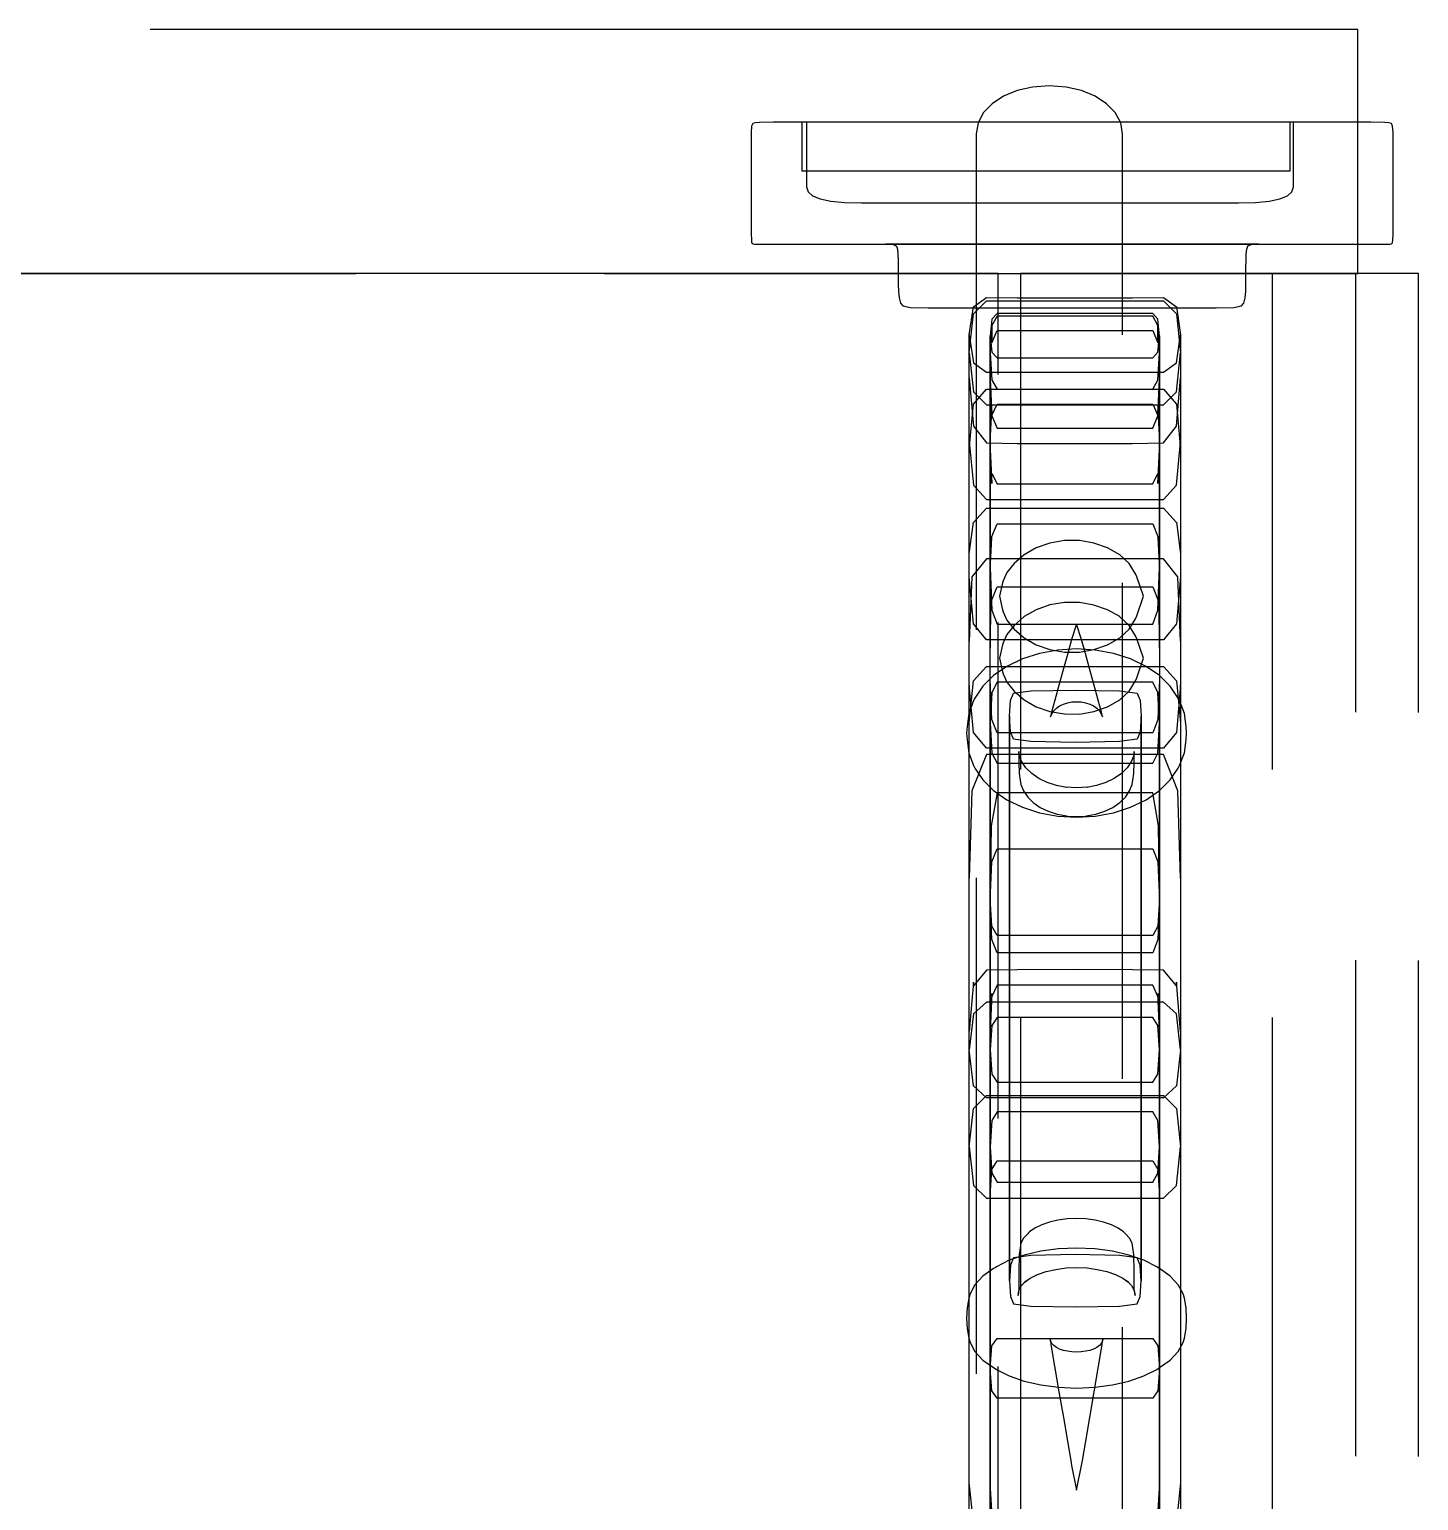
# Model space of a CAD drawing. Header units: millimetres. Extents: x 6321 to 120763, y -355 to 15211.
# Drawn here: x 18437 to 18721.5, y 2438 to 2739.4 of the extents above; entities that cross this region are included whole.
import ezdxf

# ---------------------------------------------------------------- set-up
doc = ezdxf.new("R2010")
doc.units = ezdxf.units.MM
doc.linetypes.add('DASHED', pattern=[19.05, 12.7, -6.35])
doc.layers.add('A-天花投影线', color=61, linetype='Continuous')

# ---------------------------------------------------------------- blocks, each defined once
blk = doc.blocks.new('海龙_1212121182')
at = {"layer": 'A-天花投影线', "linetype": 'DASHED', "ltscale": 8}
blk.add_lwpolyline([(1130.82, -2369.66), (1306.24, -2297.9), (1475.6, -2217.02), (1636.23, -2122.14), (1783.08, -2007.46), (1914.01, -1872.13), (2029.2, -1720.75), (2121.13, -1552.52), (2185.64, -1368.94), (2225.52, -1176.13), (2225.52, -88.61), (2187.58, -88.62), (2121.35, -88.62), (2029.25, -88.61), (1913.94, -88.61), (1782.93, -88.61), (1636.2, -88.61), (1475.53, -88.61), (1306.08, -88.61), (1130.75, -88.61)], dxfattribs=at)
at = {"layer": 'A-天花投影线', "linetype": 'DASHED', "ltscale": 8, "extrusion": (-1, 1.19209e-07, 1.19209e-07)}
for points in [[(399.78, 0), (390.59, 0), (373.53, 0), (345.71, 0), (311.64, 0), (275.82, 0), (244.19, 0), (222.67, 0), (204.14, 0), (181.45, 0), (156.63, 0), (131.71, 0), (112.86, 0), (106.27, 0), (110.01, 0), (100.21, 0), (97.04, 0), (97.13, 0), (97.16, 0), (97.13, 0), (97.04, 0), (100.21, 0), (110.01, 0), (106.27, 0), (112.86, 0), (131.71, 0), (156.64, 0), (181.45, 0), (204.14, 0), (222.67, 0), (244.19, 0), (275.82, 0), (311.64, 0), (345.71, 0), (373.52, 0), (390.59, 0), (399.78, 0), (403.99, 0), (394.38, 0), (391.03, 0), (391.71, 0), (391.55, 0), (391.5, 0), (391.55, 0), (391.71, 0), (391.03, 0), (394.38, 0), (404, 0)], [(193.02, 0), (186.71, 0), (182.4, 0), (180.65, 0), (189.28, 0), (192.16, 0), (191.91, 0), (191.57, 0), (191.57, 0), (191.57, 0), (191.57, 0), (191.57, 0), (191.91, 0), (192.16, 0), (189.28, 0), (180.65, 0), (182.4, 0), (186.71, 0), (193.02, 0), (200.76, 0), (200.54, 0), (201.15, 0), (209.01, 0), (217.01, 0), (218.38, 0), (218.2, 0), (224.93, 0), (225.36, 0), (227.7, 0), (227.72, 0), (227.73, 0), (227.73, 0), (227.73, 0), (225.39, 0), (224.95, 0), (218.21, 0), (218.4, 0), (217.03, 0), (209.01, 0), (201.15, 0), (200.54, 0), (200.76, 0)], [(363.84, 0), (334.23, 0), (311.58, 0), (291.53, 0), (269.75, 0), (249.59, 0), (234.38, 0), (223.66, 0), (216.96, 0), (227.37, 0), (230.88, 0), (230.94, 0), (230.95, 0), (230.94, 0), (230.88, 0), (227.37, 0), (216.96, 0), (216.22, 0), (223.39, 0), (234.88, 0), (247.1, 0), (260.95, 0), (277.36, 0), (292.24, 0), (301.51, 0), (307.15, 0), (311.14, 0), (312.98, 0), (319.93, 0), (322.25, 0), (322.24, 0), (322.24, 0), (322.24, 0), (322.25, 0), (319.93, 0), (312.99, 0), (306.04, 0), (303.72, 0), (303.72, 0), (303.72, 0), (303.72, 0), (303.72, 0), (306.04, 0), (312.98, 0), (312.14, 0), (308.42, 0), (301.58, 0), (292.77, 0), (283.1, 0), (277.63, 0), (271.91, 0), (268.33, 0), (267.13, 0), (267.13, 0), (267.13, 0), (267.13, 0), (267.14, 0), (269.27, 0), (275.67, 0), (278.57, 0), (283.1, 0), (292.77, 0), (301.58, 0), (308.42, 0), (312.15, 0), (312.99, 0), (311.15, 0), (307.16, 0), (301.53, 0), (292.27, 0), (277.38, 0), (260.96, 0), (247.1, 0), (234.88, 0), (223.39, 0), (216.22, 0), (216.96, 0), (206.58, 0), (203.16, 0), (203.21, 0), (203.23, 0), (203.21, 0), (203.16, 0), (206.58, 0), (216.96, 0), (223.66, 0), (234.38, 0), (249.59, 0), (269.75, 0), (291.53, 0), (311.58, 0), (334.23, 0), (363.84, 0), (395, 0), (422.32, 0), (445.58, 0), (464.59, 0), (481.44, 0), (498.25, 0), (512.22, 0), (520.58, 0), (524.9, 0), (526.77, 0), (533.31, 0), (532.77, 0), (534.91, 0), (534.9, 0), (534.9, 0), (534.9, 0), (534.91, 0), (532.76, 0), (533.29, 0), (526.69, 0), (524.78, 0), (520.5, 0), (512.21, 0), (498.25, 0), (481.44, 0), (464.59, 0), (445.58, 0), (422.32, 0), (395, 0)], [(307.18, 0), (301.96, 0), (299.54, 0), (292.74, 0), (290.48, 0), (290.48, 0), (290.48, 0), (290.48, 0), (290.48, 0), (292.75, 0), (299.54, 0), (301.96, 0), (307.18, 0), (317.65, 0), (327.04, 0), (333.91, 0), (336.78, 0), (329.04, 0), (326.46, 0), (326.46, 0), (326.46, 0), (326.46, 0), (326.46, 0), (329.04, 0), (336.78, 0), (333.91, 0), (327.04, 0), (317.64, 0)], [(336.58, 0), (333.55, 0), (326.61, 0), (320.78, 0), (316.28, 0), (308.93, 0), (301.36, 0), (295.59, 0), (293.66, 0), (293.66, 0), (293.66, 0), (293.66, 0), (293.66, 0), (295.59, 0), (301.36, 0), (308.93, 0), (316.28, 0), (320.78, 0), (326.61, 0), (333.55, 0), (336.58, 0), (331.05, 0), (329.21, 0), (329.21, 0), (329.21, 0), (329.21, 0), (329.21, 0), (331.05, 0)]]:
    blk.add_lwpolyline(points, close=True, dxfattribs=at)
at = {"layer": 'A-天花投影线', "linetype": 'DASHED', "ltscale": 8, "extrusion": (-1, -1.2517e-06, 5.96046e-08)}
for points in [[(118.04, 0), (118.04, 0), (118.04, 0), (118.04, 0), (118.14, 0), (118.44, 0), (118.66, 0), (119.5, 0), (120.95, 0), (123, 0), (125.58, 0), (128.64, 0), (132.14, 0), (136.02, 0), (140.25, 0), (144.78, 0), (149.55, 0), (154.53, 0), (159.68, 0), (164.94, 0), (170.27, 0), (175.62, 0), (180.88, 0), (185.95, 0), (190.71, 0), (195.08, 0), (199.02, 0), (202.53, 0), (205.57, 0), (208.12, 0), (210.16, 0), (211.67, 0), (212.63, 0), (213.01, 0), (213.3, 0), (213.4, 0), (213.4, 0), (213.4, 0), (213.4, 0), (213.4, 0), (213.3, 0), (213.01, 0), (212.63, 0), (211.67, 0), (210.16, 0), (208.12, 0), (205.57, 0), (202.53, 0), (199.02, 0), (195.08, 0), (190.71, 0), (185.95, 0), (180.88, 0), (175.62, 0), (170.27, 0), (164.94, 0), (159.68, 0), (154.53, 0), (149.55, 0), (144.78, 0), (140.25, 0), (136.02, 0), (132.14, 0), (128.64, 0), (125.58, 0), (123, 0), (120.95, 0), (119.5, 0), (118.66, 0), (118.44, 0), (118.14, 0), (118.04, 0)], [(127.9, 0), (127.9, 0), (127.9, 0), (127.8, 0), (127.5, 0), (127.81, 0), (128.58, 0), (129.8, 0), (131.45, 0), (133.52, 0), (135.97, 0), (138.8, 0), (141.99, 0), (145.51, 0), (149.37, 0), (153.47, 0), (157.73, 0), (162.06, 0), (166.36, 0), (170.61, 0), (174.76, 0), (178.79, 0), (182.65, 0), (186.31, 0), (189.73, 0), (192.87, 0), (195.69, 0), (198.16, 0), (200.25, 0), (201.91, 0), (203.08, 0), (203.77, 0), (203.94, 0), (203.65, 0), (203.55, 0), (203.55, 0), (203.55, 0), (203.55, 0), (203.55, 0), (203.65, 0), (203.94, 0), (203.77, 0), (203.08, 0), (201.91, 0), (200.25, 0), (198.16, 0), (195.69, 0), (192.87, 0), (189.73, 0), (186.31, 0), (182.65, 0), (178.79, 0), (174.76, 0), (170.61, 0), (166.36, 0), (162.06, 0), (157.73, 0), (153.47, 0), (149.37, 0), (145.51, 0), (141.99, 0), (138.8, 0), (135.97, 0), (133.52, 0), (131.45, 0), (129.8, 0), (128.58, 0), (127.81, 0), (127.5, 0), (127.8, 0), (127.9, 0), (127.9, 0)]]:
    blk.add_lwpolyline(points, close=True, dxfattribs=at)
at = {"layer": 'A-天花投影线', "linetype": 'DASHED', "ltscale": 8}
for points in [[(1085.18, -88.62, 0), (1272.68, -88.62, 0), (1456.97, -88.62, 0), (1637.72, -88.62, 0), (1808.46, -88.62, 0), (1992.47, -88.62, 0), (2153.49, -88.62, 0), (2230.09, -88.62, 0), (2299.19, -88.62, 0), (2299.19, -38.62, 0), (2230.09, -38.62, 0), (2153.49, -38.62, 0), (1992.47, -38.62, 0), (1808.46, -38.62, 0), (1637.72, -38.62, 0), (1456.97, -38.62, 0), (1272.68, -38.62, 0), (1085.18, -38.62, 0)], [(2251.03, -1320.41, 0), (2251.03, -60, 0), (2250.64, -57.74, 0), (2249.51, -55.67, 0), (2247.73, -53.85, 0), (2245.41, -52.32, 0), (2242.62, -51.16, 0), (2239.47, -50.42, 0), (2236.03, -50.16, 0), (2232.59, -50.42, 0), (2229.44, -51.16, 0), (2226.65, -52.32, 0), (2224.33, -53.85, 0), (2222.56, -55.67, 0), (2221.43, -57.74, 0), (2221.03, -60, 0), (2221.03, -1320.41, 0)], [(2269.73, -1395.61, 0), (2292.8, -1290.33, 0), (2307.01, -1072.8, 0), (2311.64, -635.75, 0), (2311.64, -88.62, 0), (2281.66, -88.62, 0), (2230.09, -88.62, 0), (2230.09, -635.17, 0), (2225.51, -1068.61, 0), (2212.04, -1274.66, 0), (2191.46, -1367.81, 0)], [(2257.42, -1391.19, 0), (2280.12, -1287.84, 0), (2294.17, -1072.13, 0), (2298.8, -635.66, 0), (2298.8, -88.62, 0), (2290.23, -88.62, 0), (2281.66, -88.62, 0), (2281.66, -635.54, 0), (2277.04, -1071.26, 0), (2263.18, -1284.57, 0), (2240.97, -1385.37, 0)], [(2223.92, -345.68, 0), (2223.92, -311.55, 0), (2223.92, -275.61, 0), (2223.92, -244.44, 0), (2223.92, -224.65, 0), (2223.92, -207.34, 0), (2223.92, -183.61, 0), (2223.92, -157.16, 0), (2223.92, -131.7, 0), (2223.92, -112.9, 0), (2223.92, -106.44, 0), (2224.26, -98.96, 0), (2224.26, -102.82, 0), (2225.31, -100.32, 0), (2229.99, -100.32, 0), (2241.26, -100.32, 0), (2252.54, -100.32, 0), (2257.22, -100.32, 0), (2258.26, -102.82, 0), (2258.26, -98.96, 0), (2258.61, -106.44, 0), (2258.61, -112.9, 0), (2258.61, -131.7, 0), (2258.61, -157.16, 0), (2258.61, -183.61, 0), (2258.61, -207.34, 0), (2258.61, -224.65, 0), (2258.61, -244.44, 0), (2258.61, -275.61, 0), (2258.61, -311.55, 0), (2258.61, -345.68, 0)], [(2219.61, -348.04, 0), (2219.61, -317.21, 0), (2219.61, -276.34, 0), (2219.61, -232.58, 0), (2219.61, -193.05, 0), (2219.61, -160.42, 0), (2219.61, -137.37, 0), (2219.61, -124.67, 0), (2220.49, -115.39, 0), (2223.15, -112.3, 0), (2229.45, -112.3, 0), (2241.26, -112.3, 0), (2253.08, -112.3, 0), (2259.38, -112.3, 0), (2262.04, -115.39, 0), (2262.92, -124.66, 0), (2262.92, -137.36, 0), (2262.92, -160.41, 0), (2262.92, -193.04, 0), (2262.92, -232.58, 0), (2262.92, -276.35, 0), (2262.92, -317.21, 0), (2262.92, -348.05, 0)], [(2219.61, -343.83, 0), (2219.61, -328.8, 0), (2219.61, -311.89, 0), (2219.61, -290.4, 0), (2219.61, -268.39, 0), (2219.61, -249.92, 0), (2219.61, -225.55, 0), (2219.61, -185.83, 0), (2219.61, -146.21, 0), (2219.61, -122.13, 0), (2219.61, -110.01, 0), (2220.49, -119.87, 0), (2223.15, -123.28, 0), (2229.45, -123.41, 0), (2241.26, -123.45, 0), (2253.08, -123.41, 0), (2259.38, -123.28, 0), (2262.04, -119.87, 0), (2262.92, -110.01, 0), (2262.92, -122.13, 0), (2262.92, -146.21, 0), (2262.92, -185.83, 0), (2262.92, -225.55, 0), (2262.92, -249.92, 0), (2262.92, -268.39, 0), (2262.92, -290.4, 0), (2262.92, -311.89, 0), (2262.92, -328.8, 0), (2262.92, -343.83, 0)], [(2223.92, -355.28, 0), (2223.92, -339.64, 0), (2223.92, -328.11, 0), (2223.92, -311.79, 0), (2223.92, -289.9, 0), (2223.92, -267.47, 0), (2223.92, -249.5, 0), (2223.92, -225.82, 0), (2223.92, -186.27, 0), (2223.92, -146.57, 0), (2223.92, -122.47, 0), (2223.92, -110.31, 0), (2224.26, -117.79, 0), (2225.31, -120.29, 0), (2229.99, -120.29, 0), (2241.26, -120.29, 0), (2252.54, -120.29, 0), (2257.22, -120.29, 0), (2258.26, -117.79, 0), (2258.61, -110.31, 0), (2258.61, -122.47, 0), (2258.61, -146.57, 0), (2258.61, -186.27, 0), (2258.61, -225.82, 0), (2258.61, -249.5, 0), (2258.61, -267.47, 0), (2258.61, -289.9, 0), (2258.61, -311.79, 0), (2258.61, -328.11, 0), (2258.61, -339.64, 0), (2258.61, -355.28, 0)], [(2223.92, -348.04, 0), (2223.92, -317.19, 0), (2223.92, -276.32, 0), (2223.92, -232.55, 0), (2223.92, -193.03, 0), (2223.92, -160.42, 0), (2223.92, -137.38, 0), (2223.92, -124.69, 0), (2224.26, -131.65, 0), (2224.26, -129.55, 0), (2225.31, -131.7, 0), (2229.99, -131.7, 0), (2241.26, -131.7, 0), (2252.54, -131.7, 0), (2257.22, -131.7, 0), (2258.27, -129.55, 0), (2258.27, -131.65, 0), (2258.61, -124.69, 0), (2258.61, -137.38, 0), (2258.61, -160.42, 0), (2258.61, -193.03, 0), (2258.61, -232.55, 0), (2258.61, -276.32, 0), (2258.61, -317.19, 0), (2258.61, -348.04, 0)], [(2223.92, -363.95, 0), (2223.92, -334.36, 0), (2223.92, -311.69, 0), (2223.92, -291.64, 0), (2223.92, -269.92, 0), (2223.92, -249.82, 0), (2223.92, -234.64, 0), (2223.92, -223.89, 0), (2223.92, -217.09, 0), (2223.92, -216.25, 0), (2223.92, -223.4, 0), (2223.92, -234.89, 0), (2223.92, -247.04, 0), (2223.92, -260.83, 0), (2223.92, -277.24, 0), (2223.92, -292.15, 0), (2223.92, -301.5, 0), (2223.92, -307.19, 0), (2223.92, -311.15, 0), (2223.92, -312.88, 0), (2224.27, -308.3, 0), (2225.31, -306.77, 0), (2229.99, -306.77, 0), (2241.26, -306.77, 0), (2252.54, -306.77, 0), (2257.22, -306.77, 0), (2258.26, -308.3, 0), (2258.61, -312.88, 0), (2258.61, -311.15, 0), (2258.61, -307.19, 0), (2258.61, -301.5, 0), (2258.61, -292.15, 0), (2258.61, -277.24, 0), (2258.61, -260.83, 0), (2258.61, -247.04, 0), (2258.61, -234.89, 0), (2258.61, -223.4, 0), (2258.61, -216.25, 0), (2258.61, -217.09, 0), (2258.26, -225.07, 0), (2257.22, -227.74, 0), (2252.54, -227.74, 0), (2241.26, -227.74, 0), (2229.99, -227.74, 0), (2225.31, -227.74, 0), (2224.26, -225.07, 0), (2223.92, -217.09, 0), (2224.26, -209.1, 0), (2225.31, -206.44, 0), (2229.99, -206.44, 0), (2241.26, -206.44, 0), (2252.54, -206.44, 0), (2257.22, -206.44, 0), (2258.26, -209.1, 0), (2258.61, -217.09, 0), (2258.61, -223.89, 0), (2258.61, -234.64, 0), (2258.61, -249.82, 0), (2258.61, -269.92, 0), (2258.61, -291.64, 0), (2258.61, -311.69, 0), (2258.61, -334.36, 0), (2258.61, -363.95, 0)], [(2220.49, -344.38, 0), (2219.61, -336.35, 0), (2219.61, -333.34, 0), (2219.61, -328.21, 0), (2219.61, -321.45, 0), (2219.61, -311.44, 0), (2219.61, -296.57, 0), (2219.61, -281.52, 0), (2219.61, -270.94, 0), (2219.61, -267.51, 0), (2220.49, -259.62, 0), (2223.15, -256.98, 0), (2229.45, -256.98, 0), (2241.26, -256.98, 0), (2253.08, -256.98, 0), (2259.38, -256.98, 0), (2262.04, -259.62, 0), (2262.92, -267.51, 0), (2262.92, -270.94, 0), (2262.92, -281.52, 0), (2262.92, -296.57, 0), (2262.92, -311.44, 0), (2262.92, -321.45, 0), (2262.92, -328.21, 0), (2262.92, -333.34, 0), (2262.92, -336.35, 0), (2262.04, -344.38, 0)], [(2224.26, -342, 0), (2223.92, -336.32, 0), (2223.92, -333.36, 0), (2223.92, -328.23, 0), (2223.92, -321.47, 0), (2223.92, -311.46, 0), (2223.92, -296.57, 0), (2223.92, -281.51, 0), (2223.92, -270.93, 0), (2223.92, -267.51, 0), (2224.26, -272.91, 0), (2225.31, -274.71, 0), (2229.99, -274.71, 0), (2241.26, -274.71, 0), (2252.54, -274.71, 0), (2257.22, -274.71, 0), (2258.26, -272.91, 0), (2258.61, -267.51, 0), (2258.26, -262.12, 0), (2257.22, -260.32, 0), (2252.54, -260.32, 0), (2241.26, -260.32, 0), (2229.99, -260.32, 0), (2225.31, -260.32, 0), (2224.26, -262.12, 0), (2223.92, -267.51, 0), (2223.92, -273.9, 0), (2223.92, -287.09, 0), (2223.92, -304.04, 0), (2223.92, -323.44, 0), (2223.92, -343.94, 0)], [(2258.61, -343.94, 0), (2258.61, -323.44, 0), (2258.61, -304.04, 0), (2258.61, -287.09, 0), (2258.61, -273.9, 0), (2258.61, -267.51, 0), (2258.61, -270.93, 0), (2258.61, -281.51, 0), (2258.61, -296.57, 0), (2258.61, -311.46, 0), (2258.61, -321.47, 0), (2258.61, -328.23, 0), (2258.61, -333.36, 0), (2258.61, -336.32, 0), (2258.26, -342, 0)], [(2219.61, -343.85, 0), (2219.61, -323.37, 0), (2219.61, -303.99, 0), (2219.61, -287.05, 0), (2219.61, -273.88, 0), (2219.61, -267.51, 0), (2220.49, -275.4, 0), (2223.15, -278.03, 0), (2229.45, -278.03, 0), (2241.26, -278.03, 0), (2253.08, -278.03, 0), (2259.38, -278.03, 0), (2262.04, -275.4, 0), (2262.92, -267.51, 0), (2262.92, -273.88, 0), (2262.92, -287.05, 0), (2262.92, -303.99, 0), (2262.92, -323.37, 0), (2262.92, -343.85, 0)]]:
    blk.add_polyline3d(points, dxfattribs=at)
for points in [[(2263.34, -82.59, 0), (2282.43, -82.59, 0), (2294.42, -82.59, 0), (2300.99, -82.59, 0), (2303.84, -82.59, 0), (2304.67, -82.59, 0), (2305.18, -82.59, 0), (2305.39, -82.59, 0), (2305.69, -82.58, 0), (2305.74, -82.58, 0), (2306.03, -82.53, 0), (2306.22, -82.43, 0), (2306.33, -82.28, 0), (2306.39, -81.72, 0), (2306.41, -80.46, 0), (2306.41, -78.14, 0), (2306.41, -74.46, 0), (2306.41, -70.09, 0), (2306.41, -65.72, 0), (2306.41, -62.04, 0), (2306.41, -59.73, 0), (2306.33, -58.46, 0), (2306.07, -57.91, 0), (2305.57, -57.75, 0), (2304.73, -57.66, 0), (2301.84, -57.61, 0), (2295.18, -57.59, 0), (2283.02, -57.59, 0), (2263.66, -57.59, 0), (2240.7, -57.59, 0), (2217.73, -57.59, 0), (2198.37, -57.59, 0), (2186.21, -57.59, 0), (2179.55, -57.61, 0), (2176.66, -57.66, 0), (2175.82, -57.75, 0), (2175.32, -57.91, 0), (2175.06, -58.46, 0), (2174.98, -59.73, 0), (2174.98, -62.04, 0), (2174.98, -65.72, 0), (2174.98, -70.09, 0), (2174.98, -74.46, 0), (2174.98, -78.14, 0), (2174.98, -80.46, 0), (2175, -81.72, 0), (2175.06, -82.28, 0), (2175.17, -82.43, 0), (2175.36, -82.53, 0), (2175.65, -82.58, 0), (2175.7, -82.58, 0), (2176, -82.59, 0), (2176.21, -82.59, 0), (2176.72, -82.59, 0), (2177.55, -82.59, 0), (2180.4, -82.59, 0), (2186.97, -82.59, 0), (2198.96, -82.59, 0), (2218.05, -82.59, 0), (2240.7, -82.59, 0)], [(2285.36, -57.59, 0), (2185.36, -57.59, 0), (2185.36, -67.59, 0), (2285.36, -67.59, 0)], [(2286.02, -57.59, 0), (2284.71, -57.59, 0), (2280.95, -57.59, 0), (2275.06, -57.59, 0), (2267.34, -57.59, 0), (2258.08, -57.59, 0), (2247.59, -57.59, 0), (2236.16, -57.59, 0), (2224.74, -57.59, 0), (2214.25, -57.59, 0), (2204.99, -57.59, 0), (2197.26, -57.59, 0), (2191.38, -57.59, 0), (2187.62, -57.59, 0), (2186.3, -57.59, 0), (2186.3, -70.85, 0), (2186.61, -71.87, 0), (2187.55, -72.69, 0), (2189.11, -73.34, 0), (2191.29, -73.8, 0), (2194.1, -74.07, 0), (2197.53, -74.17, 0), (2198.56, -74.17, 0), (2201.46, -74.17, 0), (2206.02, -74.17, 0), (2212.01, -74.17, 0), (2219.18, -74.17, 0), (2227.29, -74.17, 0), (2236.16, -74.17, 0), (2245.04, -74.17, 0), (2253.15, -74.17, 0), (2260.32, -74.17, 0), (2266.31, -74.17, 0), (2270.87, -74.17, 0), (2273.77, -74.17, 0), (2274.79, -74.17, 0), (2278.23, -74.07, 0), (2281.03, -73.8, 0), (2283.22, -73.34, 0), (2284.78, -72.69, 0), (2285.71, -71.87, 0), (2286.02, -70.85, 0)], [(2253.14, -95.68, 0), (2263.63, -95.68, 0), (2270.21, -95.68, 0), (2273.82, -95.58, 0), (2275.39, -95.27, 0), (2275.84, -94.66, 0), (2276.11, -93.63, 0), (2276.25, -92.3, 0), (2276.3, -90.77, 0), (2276.3, -89.14, 0), (2276.3, -87.5, 0), (2276.32, -85.97, 0), (2276.37, -84.64, 0), (2276.49, -83.62, 0), (2276.68, -83, 0), (2276.63, -83, 0), (2277.36, -82.7, 0), (2277.2, -82.7, 0), (2278.85, -82.59, 0), (2278.43, -82.59, 0), (2277.88, -82.59, 0), (2276.16, -82.59, 0), (2272.29, -82.59, 0), (2265.24, -82.59, 0), (2254.01, -82.59, 0), (2240.7, -82.59, 0), (2227.38, -82.59, 0), (2216.15, -82.59, 0), (2209.1, -82.59, 0), (2205.23, -82.59, 0), (2203.51, -82.59, 0), (2202.96, -82.59, 0), (2202.54, -82.59, 0), (2204.19, -82.7, 0), (2204.03, -82.7, 0), (2204.76, -83, 0), (2204.71, -83, 0), (2204.9, -83.62, 0), (2205.02, -84.64, 0), (2205.07, -85.97, 0), (2205.09, -87.5, 0), (2205.09, -89.14, 0), (2205.09, -90.77, 0), (2205.14, -92.3, 0), (2205.28, -93.63, 0), (2205.55, -94.66, 0), (2206, -95.27, 0), (2207.57, -95.58, 0), (2211.18, -95.68, 0), (2217.76, -95.68, 0), (2228.25, -95.68, 0), (2240.7, -95.68, 0)], [(2241.26, -93.6, 0), (2253.08, -93.59, 0), (2259.38, -93.56, 0), (2262.04, -95.45, 0), (2262.92, -101.18, 0), (2262.92, -101.73, 0), (2262.92, -102.45, 0), (2262.92, -110.59, 0), (2262.92, -119.93, 0), (2262.92, -130.65, 0), (2262.92, -142.92, 0), (2262.92, -148.1, 0), (2262.92, -150.73, 0), (2262.04, -160.41, 0), (2259.38, -163.64, 0), (2253.08, -163.64, 0), (2241.26, -163.64, 0), (2229.45, -163.64, 0), (2223.15, -163.64, 0), (2220.49, -160.41, 0), (2219.61, -150.73, 0), (2219.61, -148.1, 0), (2219.61, -142.92, 0), (2219.61, -130.64, 0), (2219.61, -119.93, 0), (2219.61, -110.59, 0), (2219.61, -102.45, 0), (2219.61, -101.73, 0), (2219.61, -101.18, 0), (2220.49, -95.45, 0), (2223.15, -93.56, 0), (2229.45, -93.59, 0)], [(2219.61, -105.92, 0), (2219.61, -104.85, 0), (2220.49, -96.86, 0), (2223.15, -94.19, 0), (2229.45, -94.19, 0), (2241.26, -94.19, 0), (2253.08, -94.19, 0), (2259.38, -94.19, 0), (2262.04, -96.85, 0), (2262.92, -104.85, 0), (2262.92, -105.91, 0), (2262.92, -112.02, 0), (2262.92, -121.9, 0), (2262.92, -134.27, 0), (2262.92, -146.62, 0), (2262.92, -156.4, 0), (2262.92, -163.93, 0), (2262.36, -150.72, 0), (2259.38, -147.05, 0), (2253.08, -147.05, 0), (2241.26, -147.05, 0), (2229.45, -147.05, 0), (2223.15, -147.05, 0), (2220.17, -150.72, 0), (2219.61, -163.93, 0), (2219.61, -156.4, 0), (2219.61, -146.61, 0), (2219.61, -134.27, 0), (2219.61, -121.89, 0), (2219.61, -112.02, 0)], [(2224.14, -201.77, 0), (2223.92, -216.06, 0), (2223.92, -197.9, 0), (2223.92, -176.06, 0), (2223.92, -156.45, 0), (2223.92, -139.32, 0), (2223.92, -124.95, 0), (2223.92, -113.79, 0), (2223.92, -106.31, 0), (2223.92, -102.24, 0), (2223.92, -101.36, 0), (2223.92, -102.25, 0), (2223.92, -103.5, 0), (2223.92, -105.33, 0), (2223.92, -107.94, 0), (2223.92, -115.11, 0), (2223.92, -125.46, 0), (2223.92, -137.3, 0), (2223.92, -148.92, 0), (2224.27, -157.56, 0), (2225.31, -160.45, 0), (2229.99, -160.45, 0), (2241.26, -160.45, 0), (2252.54, -160.45, 0), (2257.22, -160.45, 0), (2258.26, -157.56, 0), (2258.61, -148.92, 0), (2258.61, -137.3, 0), (2258.61, -125.46, 0), (2258.61, -115.11, 0), (2258.61, -107.94, 0), (2258.61, -105.33, 0), (2258.61, -103.5, 0), (2258.61, -102.25, 0), (2258.61, -101.36, 0), (2258.26, -97.96, 0), (2257.22, -96.83, 0), (2252.54, -96.83, 0), (2241.26, -96.83, 0), (2229.99, -96.83, 0), (2225.31, -96.83, 0), (2224.27, -97.96, 0), (2223.92, -101.36, 0), (2224.27, -104.76, 0), (2225.31, -105.9, 0), (2229.99, -105.9, 0), (2241.26, -105.9, 0), (2252.54, -105.9, 0), (2257.22, -105.9, 0), (2258.26, -104.76, 0), (2258.61, -101.36, 0), (2258.61, -102.24, 0), (2258.61, -106.31, 0), (2258.61, -113.79, 0), (2258.61, -124.95, 0), (2258.61, -139.32, 0), (2258.61, -156.45, 0), (2258.61, -176.06, 0), (2258.61, -197.9, 0), (2258.61, -216.06, 0), (2258.39, -201.77, 0), (2257.22, -194.99, 0), (2252.54, -194.99, 0), (2241.26, -194.99, 0), (2229.99, -194.99, 0), (2225.31, -194.99, 0)], [(2224.26, -236.74, 0), (2224.26, -236.07, 0), (2223.92, -243.73, 0), (2223.92, -243.68, 0), (2223.92, -242.1, 0), (2223.92, -237.61, 0), (2223.92, -228.83, 0), (2223.92, -214.96, 0), (2223.92, -195.18, 0), (2223.92, -173.36, 0), (2223.92, -153.38, 0), (2223.92, -135.58, 0), (2223.92, -120.31, 0), (2223.92, -109.44, 0), (2223.92, -104.85, 0), (2223.92, -105.91, 0), (2223.92, -112.03, 0), (2223.92, -121.9, 0), (2223.92, -134.23, 0), (2223.92, -146.8, 0), (2223.92, -157.42, 0), (2223.92, -165.31, 0), (2224.14, -155.81, 0), (2225.31, -152.78, 0), (2229.99, -152.78, 0), (2241.26, -152.78, 0), (2252.54, -152.78, 0), (2257.22, -152.78, 0), (2258.39, -155.81, 0), (2258.61, -165.31, 0), (2258.61, -157.42, 0), (2258.61, -146.81, 0), (2258.61, -134.23, 0), (2258.61, -121.9, 0), (2258.61, -112.03, 0), (2258.61, -105.91, 0), (2258.61, -104.85, 0), (2258.27, -99.25, 0), (2257.22, -97.39, 0), (2252.54, -97.39, 0), (2241.26, -97.39, 0), (2229.99, -97.39, 0), (2225.31, -97.39, 0), (2224.26, -99.25, 0), (2223.92, -104.85, 0), (2224.26, -110.44, 0), (2225.31, -112.31, 0), (2229.99, -112.31, 0), (2241.26, -112.31, 0), (2252.54, -112.31, 0), (2257.22, -112.31, 0), (2258.27, -110.44, 0), (2258.61, -104.85, 0), (2258.61, -109.44, 0), (2258.61, -120.31, 0), (2258.61, -135.58, 0), (2258.61, -153.38, 0), (2258.61, -173.36, 0), (2258.61, -195.18, 0), (2258.61, -214.96, 0), (2258.61, -228.83, 0), (2258.61, -237.61, 0), (2258.61, -242.1, 0), (2258.61, -243.68, 0), (2258.61, -243.73, 0), (2258.26, -236.07, 0), (2258.26, -236.74, 0), (2257.22, -234.42, 0), (2252.54, -234.42, 0), (2241.26, -234.42, 0), (2229.99, -234.42, 0), (2225.31, -234.42, 0)], [(2220.17, -194.58, 0), (2219.61, -212.47, 0), (2219.61, -195.35, 0), (2219.61, -175.3, 0), (2219.61, -156.29, 0), (2219.61, -139.17, 0), (2219.61, -124.77, 0), (2219.61, -113.62, 0), (2219.61, -106.23, 0), (2219.61, -102.21, 0), (2219.61, -101.18, 0), (2220.49, -106.91, 0), (2223.15, -108.82, 0), (2229.45, -108.82, 0), (2241.26, -108.82, 0), (2253.08, -108.82, 0), (2259.38, -108.82, 0), (2262.04, -106.91, 0), (2262.92, -101.18, 0), (2262.92, -102.21, 0), (2262.92, -106.23, 0), (2262.92, -113.62, 0), (2262.92, -124.77, 0), (2262.92, -139.17, 0), (2262.92, -156.29, 0), (2262.92, -175.3, 0), (2262.92, -195.35, 0), (2262.92, -212.47, 0), (2262.36, -194.58, 0), (2259.38, -187.11, 0), (2253.08, -187.11, 0), (2241.26, -187.11, 0), (2229.45, -187.11, 0), (2223.15, -187.11, 0)], [(2220.49, -233.79, 0), (2219.61, -243.85, 0), (2219.61, -243.86, 0), (2219.61, -242.24, 0), (2219.61, -237.69, 0), (2219.61, -228.88, 0), (2219.61, -214.99, 0), (2219.61, -195.2, 0), (2219.61, -173.38, 0), (2219.61, -153.4, 0), (2219.61, -135.6, 0), (2219.61, -120.32, 0), (2219.61, -109.45, 0), (2219.61, -104.85, 0), (2220.49, -112.85, 0), (2223.15, -115.51, 0), (2229.45, -115.5, 0), (2241.26, -115.5, 0), (2253.08, -115.5, 0), (2259.38, -115.51, 0), (2262.04, -112.84, 0), (2262.92, -104.85, 0), (2262.92, -109.44, 0), (2262.92, -120.32, 0), (2262.92, -135.59, 0), (2262.92, -153.4, 0), (2262.92, -173.39, 0), (2262.92, -195.19, 0), (2262.92, -214.97, 0), (2262.92, -228.87, 0), (2262.92, -237.69, 0), (2262.92, -242.24, 0), (2262.92, -243.86, 0), (2262.92, -243.85, 0), (2262.04, -233.79, 0), (2262.04, -234.51, 0), (2259.38, -231.32, 0), (2253.08, -231.24, 0), (2241.26, -231.21, 0), (2229.45, -231.24, 0), (2223.15, -231.32, 0), (2220.49, -234.51, 0)], [(2224.26, -116.66, 0), (2224.26, -117.73, 0), (2225.31, -115.41, 0), (2229.99, -115.41, 0), (2241.26, -115.41, 0), (2252.54, -115.41, 0), (2257.22, -115.41, 0), (2258.27, -117.73, 0), (2258.27, -116.66, 0), (2258.61, -123.11, 0), (2258.61, -132.39, 0), (2258.61, -152.29, 0), (2258.61, -178.51, 0), (2258.61, -206.74, 0), (2258.61, -230.84, 0), (2258.61, -244.65, 0), (2258.61, -247.63, 0), (2258.26, -242.68, 0), (2257.22, -241.02, 0), (2252.54, -241.02, 0), (2241.26, -241.02, 0), (2229.99, -241.02, 0), (2225.31, -241.02, 0), (2224.26, -242.68, 0), (2223.92, -247.63, 0), (2224.26, -252.59, 0), (2225.31, -254.24, 0), (2229.99, -254.24, 0), (2241.26, -254.24, 0), (2252.54, -254.24, 0), (2257.22, -254.24, 0), (2258.26, -252.59, 0), (2258.61, -247.63, 0), (2258.61, -239.26, 0), (2258.61, -224.71, 0), (2258.61, -209.16, 0), (2258.61, -195.51, 0), (2258.61, -186.68, 0), (2258.61, -181.96, 0), (2258.61, -180.63, 0), (2258.61, -182.49, 0), (2258.61, -187.3, 0), (2258.61, -193.95, 0), (2258.61, -201.29, 0), (2258.61, -208.96, 0), (2258.61, -216.59, 0), (2258.26, -222.29, 0), (2257.22, -224.19, 0), (2252.54, -224.19, 0), (2241.26, -224.19, 0), (2229.99, -224.19, 0), (2225.31, -224.19, 0), (2224.26, -222.29, 0), (2223.92, -216.59, 0), (2223.92, -208.96, 0), (2223.92, -201.29, 0), (2223.92, -193.95, 0), (2223.92, -187.3, 0), (2223.92, -182.49, 0), (2223.92, -180.63, 0), (2224.26, -186.86, 0), (2225.31, -188.93, 0), (2229.99, -188.93, 0), (2241.26, -188.93, 0), (2252.54, -188.93, 0), (2257.22, -188.93, 0), (2258.26, -186.86, 0), (2258.61, -180.63, 0), (2258.26, -174.41, 0), (2257.22, -172.33, 0), (2252.54, -172.33, 0), (2241.26, -172.33, 0), (2229.99, -172.33, 0), (2225.31, -172.33, 0), (2224.26, -174.41, 0), (2223.92, -180.63, 0), (2223.92, -181.96, 0), (2223.92, -186.68, 0), (2223.92, -195.51, 0), (2223.92, -209.16, 0), (2223.92, -224.71, 0), (2223.92, -239.26, 0), (2223.92, -247.63, 0), (2223.92, -244.65, 0), (2223.92, -230.84, 0), (2223.92, -206.74, 0), (2223.92, -178.51, 0), (2223.92, -152.29, 0), (2223.92, -132.39, 0), (2223.92, -123.11, 0)], [(2219.61, -132.41, 0), (2219.61, -123.12, 0), (2220.49, -131.94, 0), (2223.15, -134.88, 0), (2229.45, -134.88, 0), (2241.26, -134.88, 0), (2253.08, -134.88, 0), (2259.38, -134.88, 0), (2262.04, -131.94, 0), (2262.92, -123.11, 0), (2262.92, -132.41, 0), (2262.92, -152.24, 0), (2262.92, -178.39, 0), (2262.92, -206.67, 0), (2262.92, -230.83, 0), (2262.92, -244.66, 0), (2262.92, -247.65, 0), (2262.04, -240.29, 0), (2259.38, -237.84, 0), (2253.08, -237.84, 0), (2241.26, -237.84, 0), (2229.45, -237.84, 0), (2223.15, -237.84, 0), (2220.49, -240.29, 0), (2219.61, -247.64, 0), (2219.61, -244.65, 0), (2219.61, -230.83, 0), (2219.61, -206.67, 0), (2219.61, -178.4, 0), (2219.61, -152.24, 0)], [(2220.49, -182.62, 0), (2219.61, -172.94, 0), (2219.61, -174.12, 0), (2219.61, -163.22, 0), (2219.61, -151.98, 0), (2219.61, -148.37, 0), (2219.61, -146.07, 0), (2220.49, -139.52, 0), (2220.49, -139.61, 0), (2223.15, -136.7, 0), (2229.45, -136.7, 0), (2241.26, -136.7, 0), (2253.08, -136.7, 0), (2259.38, -136.7, 0), (2262.04, -139.62, 0), (2262.04, -139.52, 0), (2262.92, -146.07, 0), (2262.92, -148.37, 0), (2262.92, -151.98, 0), (2262.92, -163.23, 0), (2262.92, -174.12, 0), (2262.92, -172.94, 0), (2262.04, -182.62, 0), (2259.38, -185.85, 0), (2253.08, -185.85, 0), (2241.26, -185.85, 0), (2229.45, -185.85, 0), (2223.15, -185.85, 0)], [(2224.26, -179.95, 0), (2223.92, -171.77, 0), (2223.92, -169.74, 0), (2223.92, -158.96, 0), (2223.92, -149.41, 0), (2224.26, -142.69, 0), (2224.26, -142.51, 0), (2225.31, -139.89, 0), (2229.99, -139.89, 0), (2241.26, -139.89, 0), (2252.54, -139.89, 0), (2257.22, -139.89, 0), (2258.26, -142.51, 0), (2258.26, -142.69, 0), (2258.61, -149.41, 0), (2258.61, -158.96, 0), (2258.61, -169.74, 0), (2258.61, -171.77, 0), (2258.26, -179.95, 0), (2257.22, -182.68, 0), (2252.54, -182.68, 0), (2241.26, -182.68, 0), (2229.99, -182.68, 0), (2225.31, -182.68, 0)], [(2226.54, -151.56, 0), (2226.44, -151.96, 0), (2225.83, -154.74, 0), (2226.44, -157.51, 0), (2226.54, -157.92, 0), (2227.33, -159.6, 0), (2228.8, -161.48, 0), (2230.85, -163.27, 0), (2233.33, -164.67, 0), (2236.12, -165.65, 0), (2239.11, -166.15, 0), (2242.17, -166.15, 0), (2245.16, -165.65, 0), (2247.96, -164.68, 0), (2250.43, -163.26, 0), (2252.4, -161.46, 0), (2253.7, -159.33, 0), (2253.93, -158.74, 0), (2255.28, -154.74, 0), (2253.93, -150.73, 0), (2253.7, -150.15, 0), (2252.4, -148.03, 0), (2250.43, -146.23, 0), (2250.43, -146.21, 0), (2247.96, -144.79, 0), (2245.16, -143.82, 0), (2242.17, -143.32, 0), (2239.11, -143.32, 0), (2236.12, -143.82, 0), (2233.33, -144.8, 0), (2230.85, -146.21, 0), (2228.8, -147.99, 0), (2228.8, -148.01, 0), (2227.33, -149.88, 0)], [(2226.54, -164.26, 0), (2226.44, -164.66, 0), (2225.83, -167.43, 0), (2226.44, -170.2, 0), (2226.54, -170.61, 0), (2227.33, -172.3, 0), (2228.8, -174.18, 0), (2230.85, -175.96, 0), (2233.33, -177.37, 0), (2236.12, -178.35, 0), (2239.11, -178.84, 0), (2242.17, -178.85, 0), (2245.16, -178.35, 0), (2247.96, -177.37, 0), (2250.43, -175.96, 0), (2252.4, -174.16, 0), (2253.7, -172.03, 0), (2253.93, -171.43, 0), (2255.28, -167.43, 0), (2253.93, -163.42, 0), (2253.7, -162.85, 0), (2252.4, -160.72, 0), (2250.43, -158.93, 0), (2250.43, -158.9, 0), (2247.96, -157.49, 0), (2245.16, -156.52, 0), (2242.17, -156.01, 0), (2239.11, -156.02, 0), (2236.12, -156.51, 0), (2233.33, -157.49, 0), (2230.85, -158.9, 0), (2228.8, -160.69, 0), (2228.8, -160.71, 0), (2227.33, -162.58, 0)], [(2241.59, -176.33, 0), (2242.53, -176.38, 0), (2243.44, -176.55, 0), (2244.29, -176.83, 0), (2245.06, -177.2, 0), (2245.73, -177.66, 0), (2246.27, -178.19, 0), (2246.66, -178.78, 0), (2246.91, -179.4, 0), (2246.69, -178.46, 0), (2246.02, -175.99, 0), (2245.14, -172.76, 0), (2244.25, -169.53, 0), (2243.4, -166.43, 0), (2242.63, -163.61, 0), (2241.59, -160.45, 0), (2240.56, -163.61, 0), (2239.79, -166.43, 0), (2238.94, -169.53, 0), (2238.05, -172.76, 0), (2237.17, -175.99, 0), (2236.5, -178.46, 0), (2236.28, -179.4, 0), (2236.53, -178.78, 0), (2236.92, -178.19, 0), (2237.46, -177.66, 0), (2238.13, -177.2, 0), (2238.9, -176.83, 0), (2239.75, -176.55, 0), (2240.66, -176.38, 0)], [(2263.68, -178.71, 0), (2262.67, -176.1, 0), (2262.41, -175.59, 0), (2260.78, -173.17, 0), (2258.56, -170.98, 0), (2255.84, -169.1, 0), (2252.67, -167.57, 0), (2249.17, -166.44, 0), (2245.44, -165.75, 0), (2241.59, -165.52, 0), (2237.75, -165.75, 0), (2234.02, -166.44, 0), (2230.52, -167.57, 0), (2227.35, -169.1, 0), (2224.62, -170.98, 0), (2222.41, -173.17, 0), (2220.78, -175.59, 0), (2220.52, -176.1, 0), (2219.51, -178.71, 0), (2219.17, -181.4, 0), (2219.08, -182.76, 0), (2219.17, -184.12, 0), (2219.51, -186.81, 0), (2220.52, -189.42, 0), (2220.78, -189.94, 0), (2222.41, -192.36, 0), (2224.62, -194.54, 0), (2227.35, -196.43, 0), (2230.52, -197.96, 0), (2234.02, -199.08, 0), (2237.75, -199.77, 0), (2241.59, -200.01, 0), (2245.44, -199.77, 0), (2249.17, -199.08, 0), (2252.67, -197.96, 0), (2255.84, -196.43, 0), (2258.56, -194.54, 0), (2260.78, -192.36, 0), (2262.41, -189.94, 0), (2262.67, -189.42, 0), (2263.68, -186.81, 0), (2264.02, -184.12, 0), (2264.11, -182.76, 0), (2264.02, -181.4, 0)], [(2220.49, -254.99, 0), (2219.61, -247.64, 0), (2219.61, -239.29, 0), (2219.61, -224.76, 0), (2219.61, -209.22, 0), (2219.61, -195.56, 0), (2219.61, -186.67, 0), (2219.61, -181.92, 0), (2219.61, -180.65, 0), (2220.49, -172.02, 0), (2223.15, -169.14, 0), (2229.45, -169.14, 0), (2241.26, -169.14, 0), (2253.08, -169.14, 0), (2259.38, -169.14, 0), (2262.04, -172.02, 0), (2262.92, -180.65, 0), (2262.92, -181.93, 0), (2262.92, -186.7, 0), (2262.92, -195.59, 0), (2262.92, -209.24, 0), (2262.92, -224.77, 0), (2262.92, -239.29, 0), (2262.92, -247.65, 0), (2262.04, -255, 0), (2259.38, -257.45, 0), (2253.08, -257.44, 0), (2241.26, -257.44, 0), (2229.45, -257.44, 0), (2223.15, -257.44, 0)], [(2254.8, -285, 0), (2254.8, -280.94, 0), (2254.8, -276.35, 0), (2254.8, -271.32, 0), (2254.8, -265.92, 0), (2254.8, -260.21, 0), (2254.8, -254.24, 0), (2254.8, -248.07, 0), (2254.8, -241.78, 0), (2254.8, -235.42, 0), (2254.8, -229.04, 0), (2254.8, -222.71, 0), (2254.8, -216.51, 0), (2254.8, -210.47, 0), (2254.8, -204.73, 0), (2254.8, -199.42, 0), (2254.8, -194.64, 0), (2254.8, -190.49, 0), (2254.8, -186.97, 0), (2254.8, -184.1, 0), (2254.8, -181.88, 0), (2254.8, -180.34, 0), (2254.8, -179.48, 0), (2254.8, -179.31, 0), (2254.6, -182.52, 0), (2253.99, -184.02, 0), (2250.42, -184.5, 0), (2241.33, -184.66, 0), (2232.23, -184.5, 0), (2228.66, -184.02, 0), (2228.06, -182.52, 0), (2227.85, -179.31, 0), (2228.06, -176.11, 0), (2228.66, -174.61, 0), (2232.23, -174.12, 0), (2241.33, -173.97, 0), (2250.42, -174.12, 0), (2253.99, -174.61, 0), (2254.6, -176.11, 0), (2254.8, -179.31, 0), (2254.8, -179.85, 0), (2254.8, -181.11, 0), (2254.8, -183.1, 0), (2254.8, -185.82, 0), (2254.8, -189.24, 0), (2254.8, -193.29, 0), (2254.8, -197.89, 0), (2254.8, -202.91, 0), (2254.8, -208.31, 0), (2254.8, -214.03, 0), (2254.8, -220, 0), (2254.8, -226.16, 0), (2254.8, -232.46, 0), (2254.8, -238.82, 0), (2254.8, -245.2, 0), (2254.8, -251.52, 0), (2254.8, -257.73, 0), (2254.8, -263.77, 0), (2254.8, -269.51, 0), (2254.8, -274.81, 0), (2254.8, -279.59, 0), (2254.8, -283.75, 0), (2254.8, -287.27, 0), (2254.8, -290.14, 0), (2254.8, -292.35, 0), (2254.8, -293.9, 0), (2254.8, -294.76, 0), (2254.8, -294.92, 0), (2254.6, -291.71, 0), (2253.99, -290.22, 0), (2250.42, -289.74, 0), (2241.33, -289.58, 0), (2232.23, -289.74, 0), (2228.66, -290.22, 0), (2228.06, -291.71, 0), (2227.85, -294.92, 0), (2228.06, -298.13, 0), (2228.66, -299.63, 0), (2232.23, -300.11, 0), (2241.33, -300.27, 0), (2250.42, -300.11, 0), (2253.99, -299.63, 0), (2254.6, -298.13, 0), (2254.8, -294.92, 0), (2254.8, -294.38, 0), (2254.8, -293.13, 0), (2254.8, -291.14, 0), (2254.8, -288.41, 0)], [(2227.85, -280.94, 0), (2227.85, -284.99, 0), (2227.85, -288.41, 0), (2227.85, -291.14, 0), (2227.85, -293.13, 0), (2227.85, -294.38, 0), (2227.85, -294.92, 0), (2227.85, -294.76, 0), (2227.85, -293.89, 0), (2227.85, -292.35, 0), (2227.85, -290.14, 0), (2227.85, -287.27, 0), (2227.85, -283.74, 0), (2227.85, -279.59, 0), (2227.85, -274.81, 0), (2227.85, -269.5, 0), (2227.85, -263.77, 0), (2227.85, -257.73, 0), (2227.85, -251.52, 0), (2227.85, -245.2, 0), (2227.85, -238.82, 0), (2227.85, -232.46, 0), (2227.85, -226.16, 0), (2227.85, -220, 0), (2227.85, -214.03, 0), (2227.85, -208.31, 0), (2227.85, -202.91, 0), (2227.85, -197.88, 0), (2227.85, -193.29, 0), (2227.85, -189.24, 0), (2227.85, -185.82, 0), (2227.85, -183.1, 0), (2227.85, -181.11, 0), (2227.85, -179.85, 0), (2227.85, -179.31, 0), (2227.85, -179.48, 0), (2227.85, -180.34, 0), (2227.85, -181.88, 0), (2227.85, -184.1, 0), (2227.85, -186.97, 0), (2227.85, -190.49, 0), (2227.85, -194.64, 0), (2227.85, -199.42, 0), (2227.85, -204.73, 0), (2227.85, -210.46, 0), (2227.85, -216.5, 0), (2227.85, -222.71, 0), (2227.85, -229.04, 0), (2227.85, -235.41, 0), (2227.85, -241.78, 0), (2227.85, -248.07, 0), (2227.85, -254.23, 0), (2227.85, -260.2, 0), (2227.85, -265.92, 0), (2227.85, -271.32, 0), (2227.85, -276.35, 0)], [(2229.76, -186.55, 0), (2229.81, -188.78, 0), (2229.87, -191.02, 0), (2230.04, -192.42, 0), (2230.21, -193.26, 0), (2230.74, -194.6, 0), (2231.59, -195.86, 0), (2232.74, -197, 0), (2234.17, -197.99, 0), (2235.82, -198.78, 0), (2237.64, -199.37, 0), (2239.59, -199.73, 0), (2239.63, -199.74, 0), (2239.67, -199.74, 0), (2241.59, -199.86, 0), (2243.52, -199.74, 0), (2243.56, -199.74, 0), (2243.6, -199.73, 0), (2245.55, -199.37, 0), (2247.37, -198.78, 0), (2249.02, -197.99, 0), (2250.45, -197, 0), (2251.6, -195.86, 0), (2252.45, -194.6, 0), (2252.98, -193.26, 0), (2253.15, -192.42, 0), (2253.32, -191.02, 0), (2253.38, -188.78, 0), (2253.43, -186.55, 0), (2253.25, -187.97, 0), (2253.4, -187.15, 0), (2252.86, -188.54, 0), (2251.98, -189.86, 0), (2250.78, -191.04, 0), (2249.3, -192.05, 0), (2247.59, -192.88, 0), (2245.69, -193.49, 0), (2243.68, -193.87, 0), (2243.71, -193.86, 0), (2243.74, -193.85, 0), (2241.59, -193.98, 0), (2239.44, -193.85, 0), (2239.48, -193.86, 0), (2239.51, -193.87, 0), (2237.5, -193.49, 0), (2235.6, -192.88, 0), (2233.89, -192.05, 0), (2232.41, -191.04, 0), (2231.21, -189.86, 0), (2230.33, -188.54, 0), (2229.79, -187.15, 0), (2229.94, -187.97, 0)], [(2224.27, -317.46, 0), (2223.92, -312.88, 0), (2223.92, -311.86, 0), (2223.92, -307.95, 0), (2223.92, -301.01, 0), (2223.92, -296.71, 0), (2223.92, -292.39, 0), (2223.92, -284.89, 0), (2223.92, -277.57, 0), (2224.26, -272.15, 0), (2225.31, -270.34, 0), (2229.99, -270.34, 0), (2241.26, -270.34, 0), (2252.54, -270.34, 0), (2257.22, -270.34, 0), (2258.26, -272.15, 0), (2258.61, -277.57, 0), (2258.61, -284.89, 0), (2258.61, -292.39, 0), (2258.61, -296.71, 0), (2258.61, -301.01, 0), (2258.61, -307.95, 0), (2258.61, -311.86, 0), (2258.61, -312.88, 0), (2258.26, -317.46, 0), (2257.22, -318.99, 0), (2252.54, -318.99, 0), (2241.26, -318.99, 0), (2229.99, -318.99, 0), (2225.31, -318.99, 0)], [(2229.81, -293.08, 0), (2229.76, -296.61, 0), (2229.61, -297.93, 0), (2229.79, -296.9, 0), (2230.33, -295.9, 0), (2231.21, -294.96, 0), (2231.04, -295.13, 0), (2230.87, -295.3, 0), (2232.11, -294.42, 0), (2233.63, -293.66, 0), (2235.4, -293.05, 0), (2237.36, -292.6, 0), (2239.44, -292.32, 0), (2241.59, -292.23, 0), (2243.75, -292.32, 0), (2245.83, -292.6, 0), (2247.79, -293.05, 0), (2249.56, -293.66, 0), (2251.08, -294.42, 0), (2252.32, -295.3, 0), (2252.15, -295.13, 0), (2251.98, -294.96, 0), (2252.86, -295.9, 0), (2253.4, -296.9, 0), (2253.58, -297.93, 0), (2253.43, -296.61, 0), (2253.38, -293.08, 0), (2253.32, -289.55, 0), (2253.15, -288.2, 0), (2252.98, -287.21, 0), (2252.45, -286.24, 0), (2251.6, -285.34, 0), (2251.4, -285.13, 0), (2251.21, -284.93, 0), (2250.09, -284.15, 0), (2248.73, -283.47, 0), (2247.14, -282.92, 0), (2245.39, -282.51, 0), (2243.52, -282.26, 0), (2241.59, -282.18, 0), (2239.67, -282.26, 0), (2237.8, -282.51, 0), (2236.05, -282.92, 0), (2234.46, -283.47, 0), (2233.09, -284.15, 0), (2231.98, -284.93, 0), (2231.78, -285.13, 0), (2231.59, -285.34, 0), (2230.74, -286.24, 0), (2230.21, -287.21, 0), (2230.04, -288.2, 0), (2229.87, -289.55, 0)], [(2264.11, -302.59, 0), (2264.02, -300.45, 0), (2263.68, -298.51, 0), (2263.41, -297.61, 0), (2262.41, -295.76, 0), (2260.78, -294.02, 0), (2258.56, -292.45, 0), (2258.29, -292.26, 0), (2258.01, -292.07, 0), (2255.37, -290.75, 0), (2252.31, -289.69, 0), (2248.93, -288.91, 0), (2245.32, -288.43, 0), (2241.59, -288.26, 0), (2237.87, -288.43, 0), (2234.26, -288.91, 0), (2230.88, -289.69, 0), (2227.82, -290.75, 0), (2225.18, -292.07, 0), (2224.9, -292.26, 0), (2224.62, -292.45, 0), (2222.41, -294.02, 0), (2220.78, -295.76, 0), (2219.78, -297.61, 0), (2219.51, -298.51, 0), (2219.17, -300.45, 0), (2219.08, -302.59, 0), (2219.17, -304.74, 0), (2219.51, -306.68, 0), (2219.78, -307.58, 0), (2220.78, -309.43, 0), (2222.41, -311.17, 0), (2224.62, -312.73, 0), (2224.9, -312.93, 0), (2225.18, -313.12, 0), (2227.82, -314.44, 0), (2230.88, -315.5, 0), (2234.26, -316.28, 0), (2237.87, -316.76, 0), (2241.59, -316.93, 0), (2245.32, -316.76, 0), (2248.93, -316.28, 0), (2252.31, -315.5, 0), (2255.37, -314.44, 0), (2258.01, -313.12, 0), (2258.29, -312.93, 0), (2258.56, -312.73, 0), (2260.78, -311.17, 0), (2262.41, -309.43, 0), (2263.41, -307.58, 0), (2263.68, -306.68, 0), (2264.02, -304.74, 0)], [(2242.53, -309.51, 0), (2241.59, -309.55, 0), (2240.66, -309.51, 0), (2239.75, -309.39, 0), (2238.9, -309.19, 0), (2238.13, -308.93, 0), (2237.46, -308.6, 0), (2236.92, -308.21, 0), (2236.53, -307.79, 0), (2236.28, -307.34, 0), (2236.2, -306.88, 0), (2236.43, -308.41, 0), (2237.1, -312.43, 0), (2238, -317.71, 0), (2238.9, -322.98, 0), (2239.72, -327.82, 0), (2240.4, -331.78, 0), (2240.56, -332.75, 0), (2241.59, -337.83, 0), (2242.63, -332.75, 0), (2242.79, -331.78, 0), (2243.47, -327.82, 0), (2244.29, -322.98, 0), (2245.19, -317.71, 0), (2246.09, -312.43, 0), (2246.76, -308.41, 0), (2246.99, -306.88, 0), (2246.91, -307.34, 0), (2246.66, -307.79, 0), (2246.27, -308.21, 0), (2245.73, -308.6, 0), (2245.06, -308.93, 0), (2244.29, -309.19, 0), (2243.44, -309.39, 0)]]:
    blk.add_polyline3d(points, close=True, dxfattribs=at)

msp = doc.modelspace()

# ---------------------------------------------------------------- block references
at = {"layer": 'A-天花投影线', "linetype": 'DASHED', "ltscale": 8}
msp.add_blockref('海龙_1212121182', (16409.82, 2777.99, 0), dxfattribs=at)

doc.saveas('drawing.dxf')
